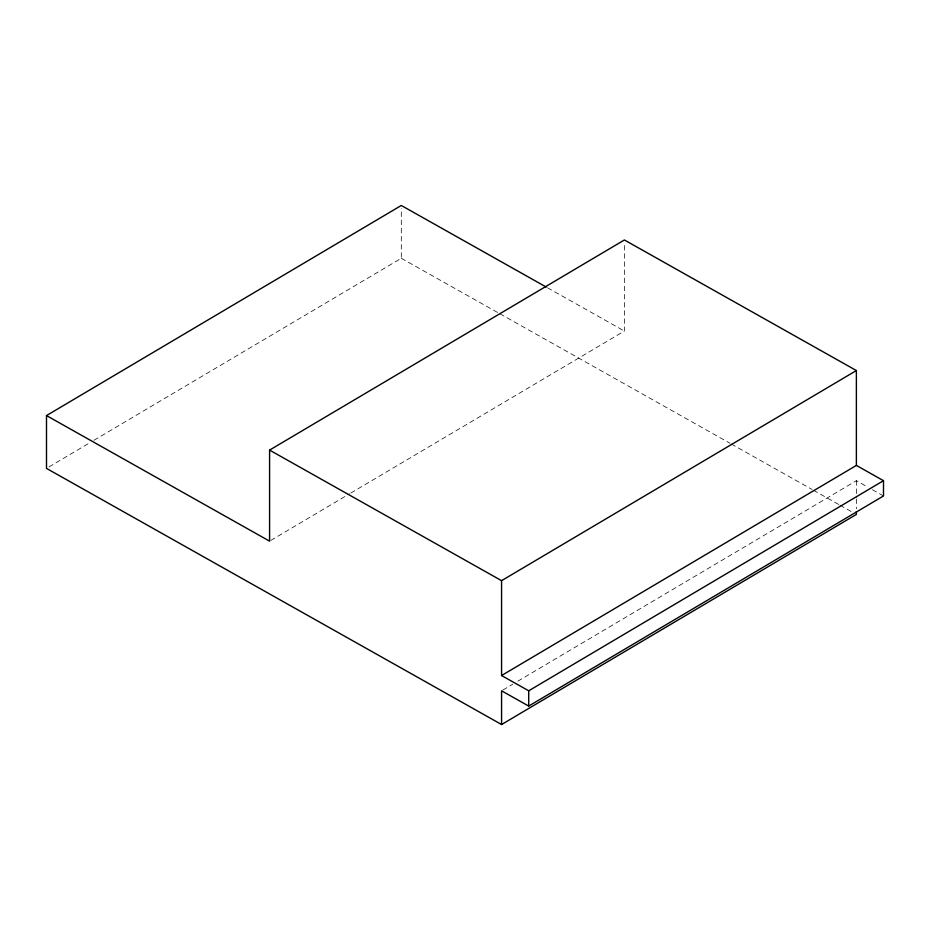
<?xml version="1.0" encoding="UTF-8"?>
<svg xmlns="http://www.w3.org/2000/svg" width="930" height="930" viewBox="0 0 930 930"><rect width="100%" height="100%" fill="white"/><g stroke="black" fill="none" stroke-linecap="round" stroke-linejoin="round"><path stroke-width="0.7" stroke-dasharray="4.65 3.49" d="M48.999 466.918L88.978 443.238M93.977 440.274L401.295 258.273L401.295 208.32M270.839 540.411L349.541 493.795M350.796 493.063L624.39 331.034L624.39 242.87M502.828 690.072L512.825 684.154M517.824 681.19L856.379 480.694L867.469 486.936M547.503 287.765L624.39 331.034M872.398 489.715L883.5 495.957M401.295 258.273L498.631 313.061M499.898 313.77L729.969 443.261M731.224 443.97L812.134 489.506M813.39 490.226L838.674 504.455M839.941 505.164L852.577 512.279M856.379 480.694L856.379 497.55M856.379 498.957L856.379 508.791"/><path stroke-width="1.4" d="M856.379 511.605L856.379 514.418L501.572 724.528L46.5 468.395L46.5 415.582L401.295 205.472L546.236 287.056M46.5 415.582L269.584 541.155L269.584 450.097L624.39 239.975L856.379 370.547L856.379 465.419L501.572 675.54L528.705 690.804L883.5 480.694L856.379 465.419M501.572 675.54L501.572 580.669L856.379 370.547M501.572 724.528L501.572 690.804L528.705 706.079L883.5 495.957L883.5 480.694M269.584 450.097L501.572 580.669M528.705 690.804L528.705 706.079"/></g></svg>
